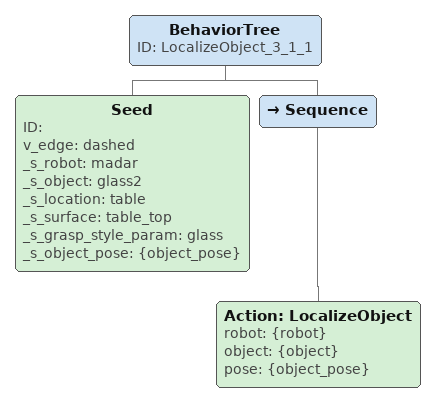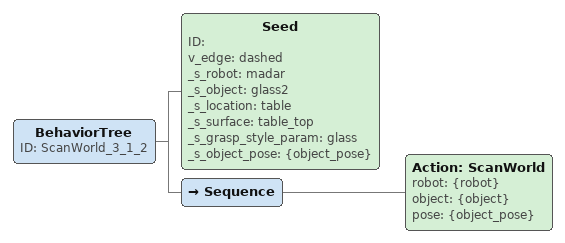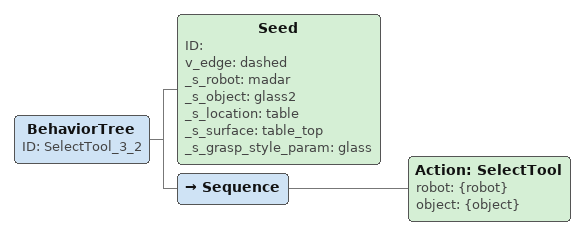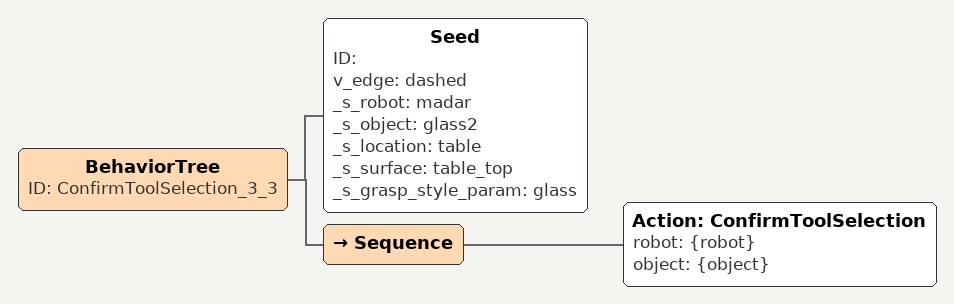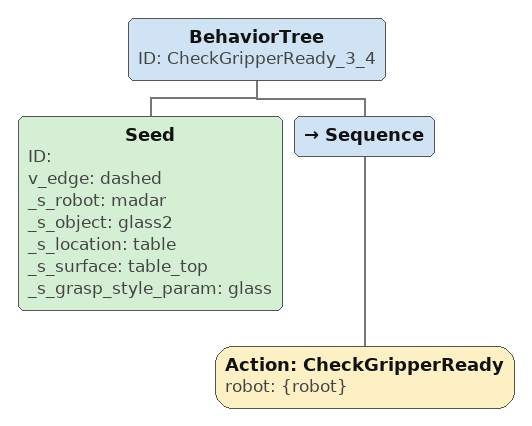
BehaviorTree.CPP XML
<BehaviorTree ID="LocalizeObject_3_1_1">
    <Seed ID="" v_edge="dashed" _s_robot="madar" _s_object="glass2" _s_location="table" _s_surface="table_top" _s_grasp_style_param="glass" _s_object_pose="{object_pose}"/>
    <Sequence>

        <Action ID="LocalizeObject" robot="{robot}" object="{object}" pose="{object_pose}"/>

    </Sequence>

</BehaviorTree>

<BehaviorTree ID="ScanWorld_3_1_2">
    <Seed ID="" v_edge="dashed" _s_robot="madar" _s_object="glass2" _s_location="table" _s_surface="table_top" _s_grasp_style_param="glass" _s_object_pose="{object_pose}"/>
    <Sequence>

        <Action ID="ScanWorld" robot="{robot}" object="{object}" pose="{object_pose}"/>

    </Sequence>

</BehaviorTree>

<BehaviorTree ID="SelectTool_3_2">
    <Seed ID="" v_edge="dashed" _s_robot="madar" _s_object="glass2" _s_location="table" _s_surface="table_top" _s_grasp_style_param="glass"/>
    <Sequence>

        <Action ID="SelectTool" robot="{robot}" object="{object}"/>

    </Sequence>

</BehaviorTree>

<BehaviorTree ID="ConfirmToolSelection_3_3">
    <Seed ID="" v_edge="dashed" _s_robot="madar" _s_object="glass2" _s_location="table" _s_surface="table_top" _s_grasp_style_param="glass"/>
    <Sequence>

        <Action ID="ConfirmToolSelection" robot="{robot}" object="{object}"/>

    </Sequence>

</BehaviorTree>

<BehaviorTree ID="CheckGripperReady_3_4">
    <Seed ID="" v_edge="dashed" _s_robot="madar" _s_object="glass2" _s_location="table" _s_surface="table_top" _s_grasp_style_param="glass"/>
    <Sequence>

        <Action ID="CheckGripperReady" robot="{robot}"/>

    </Sequence>

</BehaviorTree>
